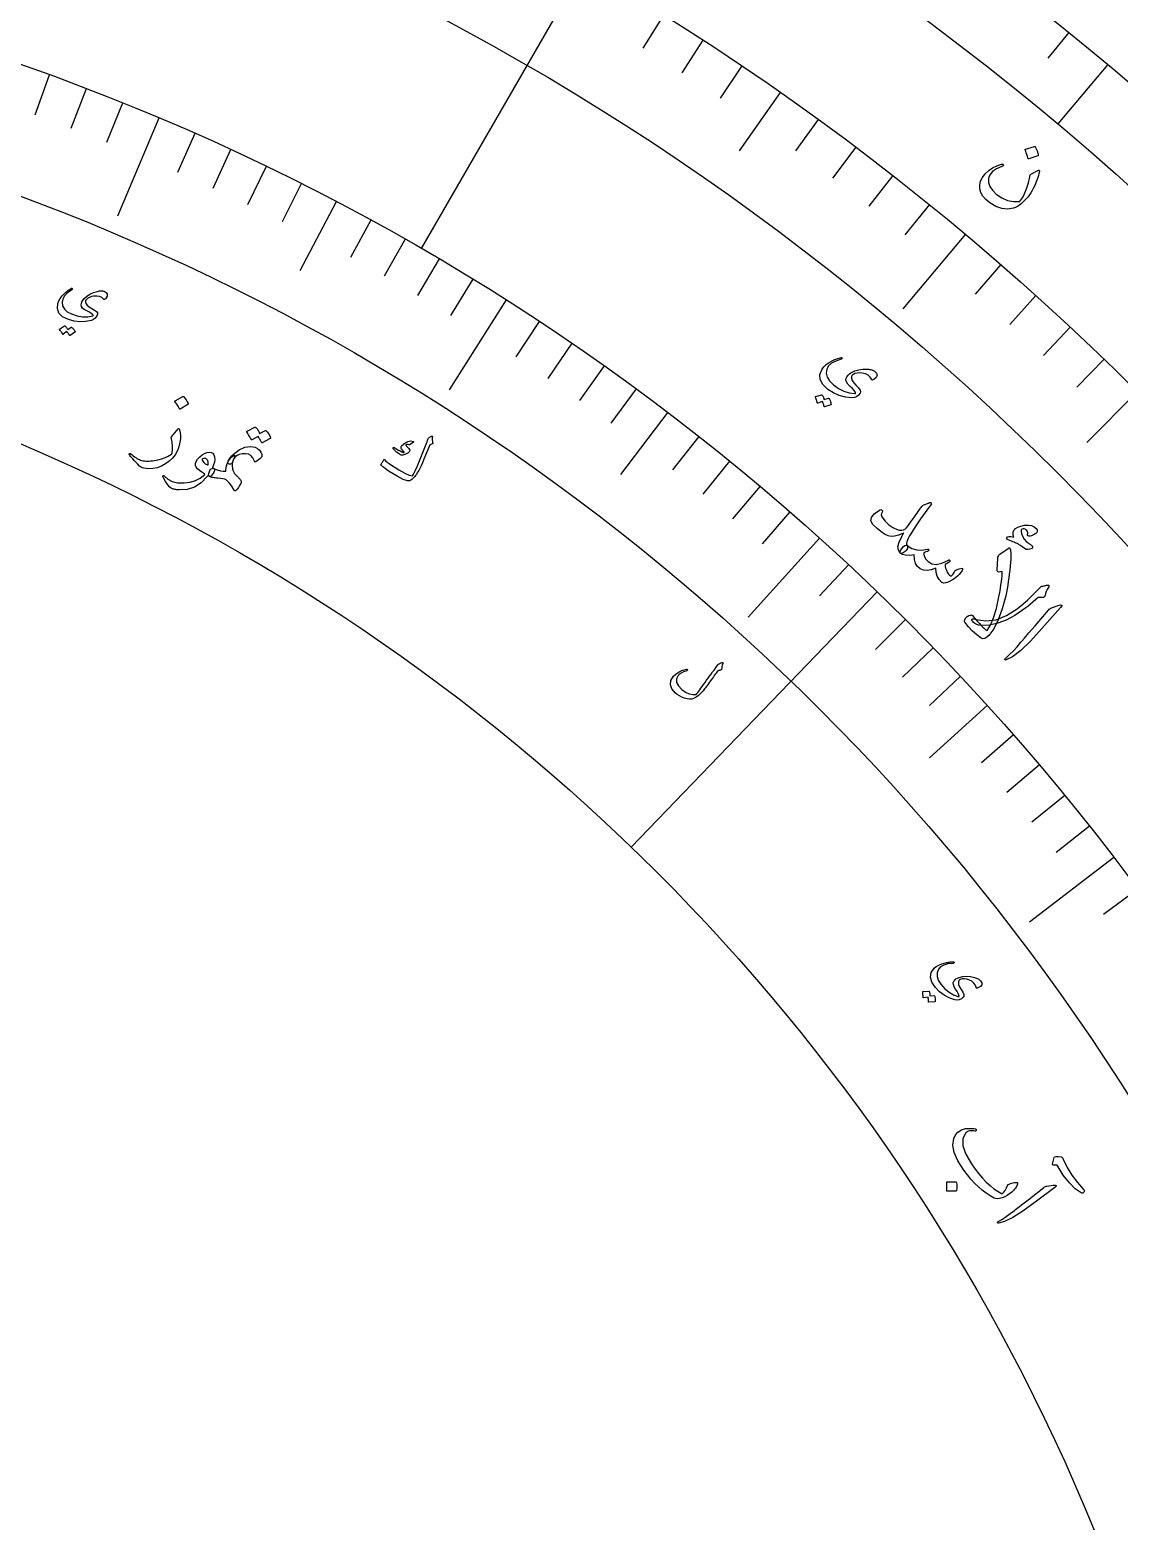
# Model space of a CAD drawing. Header units: millimetres. Extents: x -62 to 62, y -62 to 70.
# Drawn here: x 16.43 to 39.29, y 15.97 to 47.27 of the extents above; entities that cross this region are included whole.
import ezdxf

# ---------------------------------------------------------------- set-up
doc = ezdxf.new("R2010")
doc.units = ezdxf.units.MM
for name, color, linetype in [('ENGRAVE', 7, 'Continuous'), ('ENGRAVE_FINE', 8, 'Continuous'), ('TEXT', 5, 'Continuous')]:
    doc.layers.add(name, color=color, linetype=linetype)

msp = doc.modelspace()

# ---------------------------------------------------------------- linework, layer by layer
at = {"layer": 'ENGRAVE'}
for points in [[(28.055, 48.5927), (24.645, 42.6864)], [(39.0558, 46.5449), (38.0096, 45.2981)], [(32.1834, 45.9626), (31.3228, 44.7336)], [(19.1388, 45.4226), (18.2721, 43.3657)], [(22.8619, 43.6673), (22.1027, 42.2172)], [(36.0668, 42.9828), (34.7517, 41.4154)], [(26.4307, 41.6044), (25.2338, 39.7204)], [(39.6758, 39.6758), (38.6148, 38.6148)], [(29.8199, 39.2464), (28.8297, 37.9431)], [(33.0055, 36.6079), (31.5109, 34.9502)], [(34.2175, 35.4777), (29.0526, 30.1226)], [(36.527, 33.0951), (35.314, 31.9961)], [(39.1848, 29.9007), (37.4104, 28.5467)]]:
    msp.add_lwpolyline(points, dxfattribs=at)
for radius in [60.76, 60.76, 59.1325, 56.11, 56.11, 53.723, 49.29, 49.29, 46.686, 41.85, 41.85]:
    msp.add_circle((0, 0), radius, dxfattribs=at)
at = {"layer": 'ENGRAVE_FINE'}
for points in [[(29.7338, 47.584), (29.3001, 46.8899)], [(30.5597, 47.0578), (30.114, 46.3714)], [(38.2375, 47.2194), (37.7986, 46.6773)], [(31.3763, 46.5173), (30.9187, 45.8388)], [(16.8414, 46.3235), (16.5364, 45.4845)], [(17.612, 46.0361), (17.293, 45.2022)], [(18.3779, 45.7357), (18.045, 44.9073)], [(32.9806, 45.3939), (32.4996, 44.7318)], [(19.8945, 45.0967), (19.5342, 44.2798)], [(33.7678, 44.8114), (33.2753, 44.1578)], [(20.6449, 44.7581), (20.271, 43.9474)], [(21.3898, 44.407), (21.0023, 43.6026)], [(34.5448, 44.2153), (34.0409, 43.5704)], [(22.1288, 44.0434), (21.728, 43.2456)], [(35.3112, 43.6057), (34.7961, 42.9696)], [(23.5888, 43.279), (23.1616, 42.4951)], [(24.3094, 42.8784), (23.8691, 42.1017)], [(25.0233, 42.4657), (24.5701, 41.6965)], [(36.8115, 42.3468), (36.2746, 41.7291)], [(25.7305, 42.041), (25.2644, 41.2795)], [(37.5449, 41.6979), (36.9973, 41.0897)], [(27.1237, 41.1559), (26.6324, 40.4105)], [(38.2669, 41.0363), (37.7088, 40.4377)], [(27.8093, 40.6958), (27.3056, 39.9587)], [(28.4873, 40.2241), (27.9713, 39.4955)], [(38.9773, 40.3622), (38.4088, 39.7734)], [(29.1576, 39.7409), (28.6294, 39.0211)], [(30.4741, 38.7406), (29.9221, 38.0389)], [(31.1199, 38.2238), (30.5562, 37.5314)], [(31.7572, 37.6959), (31.182, 37.0131)], [(32.3858, 37.1573), (31.7992, 36.4842)], [(33.6161, 36.048), (33.0072, 35.3951)], [(34.8095, 34.8971), (34.179, 34.265)], [(35.3918, 34.3063), (34.7507, 33.6849)], [(35.9644, 33.7056), (35.3129, 33.0951)], [(37.0794, 32.4749), (36.4078, 31.8867)], [(37.6216, 31.8452), (36.9402, 31.2684)], [(38.1534, 31.2062), (37.4623, 30.6409)], [(38.6745, 30.5579), (37.974, 30.0044)], [(39.6842, 29.2346), (38.9654, 28.7051)]]:
    msp.add_lwpolyline(points, dxfattribs=at)
at = {"layer": 'TEXT'}
for points in [[(37.5164, 44.8272), (37.5204, 44.8275), (37.5245, 44.8263), (37.5288, 44.8234), (37.5332, 44.8189), (37.5558, 44.777), (37.5739, 44.7337), (37.5874, 44.689), (37.5965, 44.643), (37.5963, 44.6373), (37.5946, 44.6329), (37.5914, 44.6297), (37.5867, 44.6278), (37.3955, 44.5662), (37.3898, 44.5656), (37.3853, 44.5681), (37.3818, 44.5737), (37.3795, 44.5824), (37.3775, 44.59), (37.3741, 44.6016), (37.3694, 44.6173), (37.3632, 44.6371), (37.3554, 44.6611), (37.3458, 44.6896), (37.3343, 44.7225), (37.3209, 44.7599), (37.3196, 44.7654), (37.32, 44.7694), (37.3222, 44.772), (37.3261, 44.7731)], [(37.621, 44.2996), (37.6109, 44.2585), (37.5994, 44.2165), (37.5863, 44.1736), (37.5716, 44.1299), (37.555, 44.0851), (37.5361, 44.0395), (37.5148, 43.9928), (37.4913, 43.9452), (37.4664, 43.899), (37.4399, 43.8547), (37.4117, 43.8124), (37.3819, 43.7721), (37.3503, 43.7336), (37.3169, 43.6969), (37.2817, 43.6619), (37.2446, 43.6286), (37.2027, 43.5963), (37.1604, 43.5694), (37.1176, 43.5481), (37.0745, 43.5322), (36.9571, 43.5125), (36.8353, 43.5245), (36.709, 43.5683), (36.578, 43.6438), (36.4938, 43.7108), (36.4306, 43.7822), (36.3885, 43.8582), (36.3673, 43.9388), (36.3678, 44.0194), (36.3872, 44.0982), (36.4255, 44.1751), (36.4829, 44.2501), (36.5563, 44.3192), (36.6382, 44.376), (36.7288, 44.4207), (36.828, 44.4531), (36.8412, 44.4552), (36.8514, 44.4541), (36.8585, 44.4496), (36.8625, 44.4419), (36.8638, 44.4318), (36.8592, 44.4229), (36.8486, 44.4153), (36.8322, 44.4089), (36.7186, 44.3588), (36.6336, 44.2992), (36.5772, 44.2301), (36.5493, 44.1517), (36.5493, 44.0702), (36.5772, 43.9888), (36.6328, 43.9075), (36.7163, 43.826), (36.8327, 43.7463), (36.9524, 43.6939), (37.0753, 43.6689), (37.2016, 43.6711), (37.205, 43.6721), (37.2089, 43.6745), (37.2132, 43.6783), (37.2181, 43.6836), (37.252, 43.7284), (37.2854, 43.7859), (37.3181, 43.8561), (37.3501, 43.9389), (37.3648, 43.9818), (37.378, 44.0221), (37.3897, 44.0599), (37.3999, 44.095), (37.4085, 44.1275), (37.4151, 44.1573), (37.4199, 44.1846), (37.4228, 44.2092), (37.4248, 44.2216), (37.4284, 44.2315), (37.4337, 44.239), (37.4405, 44.2441), (37.5994, 44.3267), (37.6105, 44.3299), (37.6178, 44.3265), (37.6213, 44.3164), (37.621, 44.2996)], [(17.9787, 41.624), (17.9429, 41.6559), (17.8965, 41.6765), (17.8396, 41.6858), (17.7721, 41.6837), (17.7257, 41.674), (17.6833, 41.6568), (17.6448, 41.6323), (17.6103, 41.6003), (17.6051, 41.5932), (17.6015, 41.585), (17.5993, 41.5759), (17.5986, 41.5657), (17.6074, 41.5295), (17.6328, 41.4942), (17.6749, 41.4597), (17.7336, 41.4261), (17.7917, 41.3935), (17.8308, 41.3626), (17.851, 41.3336), (17.8522, 41.3065), (17.8331, 41.2591), (17.8059, 41.2213), (17.7705, 41.1931), (17.727, 41.1745), (17.6041, 41.1498), (17.4824, 41.1447), (17.362, 41.1591), (17.2426, 41.1931), (17.1221, 41.2536), (17.0447, 41.3299), (17.0104, 41.4223), (17.0193, 41.531), (17.0392, 41.5845), (17.0703, 41.6388), (17.1126, 41.6937), (17.1662, 41.7492), (17.1829, 41.7639), (17.1997, 41.7778), (17.2164, 41.791), (17.2331, 41.8034), (17.2499, 41.8151), (17.267, 41.8262), (17.2842, 41.8366), (17.3016, 41.8463), (17.3103, 41.8497), (17.3168, 41.8499), (17.3212, 41.8467), (17.3234, 41.8403), (17.3234, 41.8335), (17.3215, 41.8275), (17.3179, 41.8221), (17.3125, 41.8176), (17.2239, 41.7538), (17.1605, 41.6895), (17.1223, 41.6246), (17.1091, 41.5592), (17.1206, 41.4799), (17.1574, 41.4121), (17.2194, 41.3556), (17.3067, 41.3104), (17.4264, 41.271), (17.5407, 41.2508), (17.6498, 41.2498), (17.7537, 41.2682), (17.7605, 41.2706), (17.7643, 41.2743), (17.7651, 41.2793), (17.7628, 41.2856), (17.7492, 41.3014), (17.7224, 41.3212), (17.6824, 41.3452), (17.6291, 41.3733), (17.5759, 41.4041), (17.5385, 41.4353), (17.517, 41.467), (17.5114, 41.4992), (17.5164, 41.5322), (17.5275, 41.5643), (17.5446, 41.5955), (17.5679, 41.6258), (17.625, 41.6807), (17.691, 41.7254), (17.7661, 41.7599), (17.8502, 41.7843), (17.8719, 41.7893), (17.8925, 41.7929), (17.9119, 41.795), (17.9301, 41.7958), (17.9471, 41.7952), (17.9629, 41.7935), (17.9774, 41.7906), (17.9906, 41.7866), (18.0379, 41.7607), (18.0589, 41.7262), (18.0534, 41.6831), (18.0216, 41.6313), (18.0092, 41.6191), (17.998, 41.6137), (17.9878, 41.6154), (17.9787, 41.624)], [(17.3031, 41.034), (17.3054, 41.035), (17.308, 41.035), (17.311, 41.0341), (17.3144, 41.0323), (17.3249, 41.0223), (17.3348, 41.0119), (17.3441, 41.0012), (17.3528, 40.9902), (17.3609, 40.9788), (17.3685, 40.9669), (17.3756, 40.9543), (17.3821, 40.9413), (17.383, 40.9378), (17.3827, 40.9346), (17.3812, 40.9317), (17.3785, 40.9292), (17.2762, 40.8569), (17.274, 40.8564), (17.2715, 40.8574), (17.2688, 40.8601), (17.2659, 40.8643), (17.2641, 40.8679), (17.261, 40.8731), (17.2565, 40.8798), (17.2506, 40.8883), (17.2433, 40.8984), (17.2346, 40.9104), (17.2244, 40.9242), (17.2127, 40.9399), (17.1326, 40.884), (17.1294, 40.8826), (17.1263, 40.8832), (17.1233, 40.8859), (17.1204, 40.8906), (17.118, 40.8947), (17.114, 40.9009), (17.1084, 40.9093), (17.1014, 40.9198), (17.0927, 40.9325), (17.0821, 40.9476), (17.0697, 40.9649), (17.0554, 40.9845), (17.0542, 40.9872), (17.0542, 40.9895), (17.0552, 40.9914), (17.0574, 40.9928), (17.159, 41.0611), (17.1612, 41.0621), (17.1639, 41.0621), (17.1669, 41.0612), (17.1702, 41.0594), (17.1794, 41.0515), (17.188, 41.0431), (17.1961, 41.0342), (17.2036, 41.025), (17.2106, 41.0154), (17.2171, 41.0055), (17.2231, 40.9953), (17.2286, 40.9849)], [(34.0974, 39.9413), (34.0702, 39.9864), (34.0281, 40.0231), (33.9712, 40.0513), (33.8996, 40.071), (33.8477, 40.0758), (33.7976, 40.0715), (33.7492, 40.0582), (33.7025, 40.0358), (33.6948, 40.0299), (33.6884, 40.0225), (33.6831, 40.0136), (33.6791, 40.0032), (33.6765, 39.9623), (33.6918, 39.9169), (33.7249, 39.8671), (33.7757, 39.8127), (33.8262, 39.7595), (33.8573, 39.7144), (33.8691, 39.6774), (33.8616, 39.6485), (33.8262, 39.6048), (33.7853, 39.5739), (33.739, 39.5557), (33.6873, 39.5503), (33.55, 39.5642), (33.4204, 39.5983), (33.2984, 39.6526), (33.1839, 39.7271), (33.0768, 39.8298), (33.0202, 39.9352), (33.0142, 40.0435), (33.0589, 40.1548), (33.0971, 40.2046), (33.1474, 40.2515), (33.2097, 40.2955), (33.2841, 40.3364), (33.3065, 40.3464), (33.3286, 40.3556), (33.3504, 40.364), (33.372, 40.3716), (33.3935, 40.3785), (33.415, 40.3846), (33.4365, 40.3899), (33.458, 40.3945), (33.4682, 40.3953), (33.4751, 40.3933), (33.4787, 40.3886), (33.4789, 40.3811), (33.4767, 40.374), (33.4728, 40.3682), (33.4672, 40.3638), (33.4601, 40.3607), (33.3462, 40.3226), (33.2587, 40.2755), (33.1975, 40.2197), (33.1624, 40.1553), (33.1487, 40.0682), (33.1654, 39.9849), (33.2123, 39.9054), (33.2894, 39.8295), (33.4024, 39.7493), (33.5161, 39.6909), (33.6304, 39.6545), (33.7457, 39.6401), (33.7536, 39.6404), (33.7588, 39.6431), (33.7612, 39.6481), (33.7608, 39.6555), (33.7516, 39.6765), (33.7299, 39.7061), (33.6956, 39.7443), (33.6487, 39.791), (33.6028, 39.8407), (33.5736, 39.8856), (33.5613, 39.9259), (33.5658, 39.9616), (33.5818, 39.9946), (33.6038, 40.0247), (33.632, 40.052), (33.6662, 40.0764), (33.744, 40.1155), (33.828, 40.141), (33.9181, 40.1531), (34.0143, 40.1514), (34.0388, 40.1496), (34.0616, 40.1467), (34.0827, 40.1427), (34.1021, 40.1376), (34.1198, 40.1315), (34.1358, 40.1246), (34.15, 40.1169), (34.1626, 40.1083), (34.204, 40.0658), (34.2148, 40.0227), (34.1951, 39.9792), (34.145, 39.9351), (34.128, 39.9262), (34.1144, 39.9243), (34.1042, 39.9293), (34.0974, 39.9413)], [(19.6421, 39.5806), (19.6457, 39.5818), (19.6497, 39.5815), (19.6543, 39.5798), (19.6593, 39.5768), (19.6892, 39.5434), (19.7153, 39.5078), (19.7375, 39.4701), (19.7559, 39.43), (19.757, 39.4248), (19.7564, 39.4204), (19.7542, 39.4168), (19.7502, 39.4141), (19.5893, 39.3161), (19.5842, 39.3143), (19.5795, 39.3157), (19.5752, 39.32), (19.5711, 39.3275), (19.5677, 39.3339), (19.562, 39.3437), (19.5542, 39.357), (19.5442, 39.3737), (19.5318, 39.3939), (19.5167, 39.4178), (19.4989, 39.4453), (19.4785, 39.4765), (19.4761, 39.4812), (19.4756, 39.485), (19.477, 39.4878), (19.4803, 39.4897)], [(33.196, 39.5402), (33.1987, 39.5404), (33.2015, 39.5396), (33.2043, 39.5377), (33.2073, 39.5347), (33.2151, 39.5208), (33.2221, 39.5067), (33.2284, 39.4924), (33.234, 39.478), (33.2388, 39.4634), (33.243, 39.4483), (33.2464, 39.4329), (33.249, 39.417), (33.2488, 39.4131), (33.2474, 39.4098), (33.2449, 39.4073), (33.2413, 39.4055), (33.1103, 39.3628), (33.1078, 39.3629), (33.1055, 39.3648), (33.1035, 39.3684), (33.1018, 39.3739), (33.1011, 39.3782), (33.0995, 39.3847), (33.097, 39.3933), (33.0935, 39.404), (33.0891, 39.417), (33.0838, 39.4325), (33.0776, 39.4504), (33.0704, 39.4707), (32.968, 39.4379), (32.9642, 39.4374), (32.9611, 39.4391), (32.9588, 39.4429), (32.9574, 39.4488), (32.9561, 39.4538), (32.9539, 39.4617), (32.9508, 39.4723), (32.9468, 39.4857), (32.9418, 39.5019), (32.9355, 39.5211), (32.9281, 39.5434), (32.9194, 39.5686), (32.9191, 39.5719), (32.9197, 39.5743), (32.9214, 39.5759), (32.9242, 39.5767), (33.0532, 39.6155), (33.0559, 39.6158), (33.0586, 39.615), (33.0615, 39.6131), (33.0645, 39.6101), (33.0715, 39.5987), (33.0779, 39.5871), (33.0835, 39.5752), (33.0884, 39.563), (33.0926, 39.5506), (33.0962, 39.5381), (33.0993, 39.5255), (33.1017, 39.5127)], [(19.5443, 38.8995), (19.5471, 38.9023), (19.5497, 38.9044), (19.5523, 38.9056), (19.5547, 38.906), (19.5602, 38.9038), (19.5655, 38.8982), (19.5706, 38.8892), (19.5754, 38.8768), (19.5892, 38.8188), (19.5951, 38.7569), (19.593, 38.691), (19.583, 38.6212), (19.5661, 38.5491), (19.5436, 38.4811), (19.5154, 38.417), (19.4817, 38.357), (19.4242, 38.2846), (19.3579, 38.2209), (19.2826, 38.1657), (19.1985, 38.119), (19.1084, 38.0837), (19.0162, 38.0642), (18.9218, 38.0607), (18.825, 38.073), (18.8005, 38.0792), (18.7777, 38.0888), (18.7567, 38.1019), (18.7374, 38.1186), (18.6952, 38.1619), (18.6573, 38.2014), (18.6236, 38.2372), (18.5943, 38.2692), (18.5694, 38.2974), (18.549, 38.3218), (18.5332, 38.3423), (18.522, 38.359), (18.5202, 38.3634), (18.5192, 38.3674), (18.5192, 38.3709), (18.5201, 38.3739), (18.5222, 38.3774), (18.5249, 38.3804), (18.5282, 38.3827), (18.5321, 38.3845), (18.5363, 38.3852), (18.5406, 38.3844), (18.5451, 38.3821), (18.5497, 38.3783), (18.5773, 38.3542), (18.6043, 38.3323), (18.6306, 38.3126), (18.6562, 38.2951), (18.6814, 38.2797), (18.7064, 38.2662), (18.7313, 38.2547), (18.7559, 38.2452), (18.7813, 38.2375), (18.8086, 38.2313), (18.8376, 38.2267), (18.8685, 38.2238), (18.9012, 38.2225), (18.9358, 38.223), (18.9723, 38.2253), (19.0108, 38.2294), (19.1228, 38.2483), (19.2257, 38.2781), (19.3196, 38.3187), (19.4044, 38.3703), (19.4105, 38.3749), (19.4156, 38.3811), (19.4199, 38.3889), (19.4232, 38.3984), (19.4303, 38.4609), (19.429, 38.5349), (19.4193, 38.6204), (19.4012, 38.7175), (19.4011, 38.7231), (19.4017, 38.7278), (19.403, 38.7316), (19.405, 38.7344)], [(21.3766, 38.8657), (21.3802, 38.8667), (21.3843, 38.8662), (21.3888, 38.8644), (21.3937, 38.861), (21.4085, 38.8441), (21.4223, 38.8267), (21.4352, 38.809), (21.447, 38.7909), (21.458, 38.7722), (21.468, 38.7528), (21.4772, 38.7327), (21.4855, 38.7119), (21.4863, 38.7065), (21.4854, 38.7018), (21.4827, 38.6977), (21.4782, 38.6944), (21.311, 38.6045), (21.3075, 38.604), (21.3039, 38.606), (21.3001, 38.6105), (21.2962, 38.6175), (21.294, 38.6231), (21.2899, 38.6314), (21.2839, 38.6424), (21.276, 38.6561), (21.2662, 38.6727), (21.2544, 38.6923), (21.2406, 38.7149), (21.2248, 38.7406), (21.0941, 38.6708), (21.089, 38.6693), (21.0843, 38.6708), (21.0801, 38.6753), (21.0763, 38.6829), (21.0731, 38.6895), (21.0678, 38.6995), (21.0604, 38.7131), (21.051, 38.7302), (21.0393, 38.7509), (21.0251, 38.7753), (21.0083, 38.8035), (20.9889, 38.8355), (20.9875, 38.8398), (20.9877, 38.8433), (20.9896, 38.8459), (20.9931, 38.8476), (21.1584, 38.9323), (21.162, 38.9333), (21.1661, 38.9329), (21.1706, 38.9311), (21.1755, 38.9278), (21.1886, 38.9142), (21.2007, 38.9), (21.212, 38.8853), (21.2223, 38.87), (21.2317, 38.8543), (21.2404, 38.8383), (21.2483, 38.8219), (21.2553, 38.8053)], [(20.6901, 38.2116), (20.68, 38.1862), (20.6649, 38.1685), (20.6448, 38.1587), (20.6197, 38.1566), (20.5992, 38.1618), (20.5885, 38.174), (20.5875, 38.1932), (20.5962, 38.2194), (20.6185, 38.2591), (20.6434, 38.2959), (20.671, 38.3298), (20.7012, 38.3608), (20.8255, 38.4567), (20.9443, 38.5139), (21.0576, 38.5324), (21.1652, 38.5122), (21.2131, 38.488), (21.2518, 38.4543), (21.2812, 38.4109), (21.3012, 38.3579), (21.3041, 38.341), (21.3038, 38.3264), (21.3002, 38.3143), (21.2934, 38.3046), (21.2611, 38.2735), (21.2305, 38.247), (21.2015, 38.225), (21.1741, 38.2075), (21.1647, 38.2044), (21.1567, 38.2057), (21.1503, 38.2112), (21.1453, 38.221), (21.1122, 38.2904), (21.0704, 38.3396), (21.0198, 38.3687), (20.9607, 38.3776), (20.8877, 38.374), (20.8278, 38.3627), (20.7809, 38.3436), (20.7471, 38.3169), (20.7278, 38.2928), (20.7118, 38.2673), (20.6993, 38.2402), (20.6901, 38.2116)], [(24.8803, 38.7292), (24.8789, 38.7123), (24.8783, 38.6958), (24.8784, 38.6798), (24.8792, 38.6642), (24.8808, 38.6491), (24.8832, 38.6343), (24.8865, 38.62), (24.8907, 38.606), (24.8914, 38.5992), (24.8893, 38.5932), (24.8842, 38.588), (24.8763, 38.5836), (24.8321, 38.5622), (24.8275, 38.5597), (24.8239, 38.5574), (24.8213, 38.5553), (24.8197, 38.5535), (24.7778, 38.4454), (24.7393, 38.3482), (24.704, 38.2618), (24.6721, 38.1863), (24.6436, 38.1218), (24.6185, 38.0683), (24.5967, 38.0259), (24.5782, 37.9945), (24.541, 37.9369), (24.5281, 37.9193), (24.5144, 37.9022), (24.4997, 37.8856), (24.4841, 37.8695), (24.4674, 37.8539), (24.4498, 37.8389), (24.431, 37.8245), (24.4112, 37.8107), (24.3579, 37.8056), (24.268, 37.8367), (24.1413, 37.9037), (23.9774, 38.0062), (23.9274, 38.0402), (23.882, 38.0728), (23.8411, 38.1042), (23.8047, 38.1344), (23.8021, 38.1382), (23.8009, 38.1421), (23.8013, 38.1461), (23.8031, 38.1502), (23.8134, 38.1691), (23.8229, 38.1862), (23.8316, 38.2015), (23.8395, 38.215), (23.8466, 38.227), (23.8532, 38.2374), (23.8592, 38.2464), (23.8645, 38.2539), (23.8678, 38.2579), (23.8708, 38.2594), (23.8738, 38.2583), (23.8765, 38.2546), (23.899, 38.229), (23.9308, 38.2005), (23.9719, 38.1692), (24.0224, 38.1351), (24.1762, 38.0379), (24.3008, 37.9686), (24.3966, 37.9277), (24.4637, 37.9152), (24.4867, 37.951), (24.5214, 38.0208), (24.5677, 38.1245), (24.6255, 38.2622), (24.6823, 38.4008), (24.7247, 38.506), (24.7528, 38.5776), (24.7669, 38.6157), (24.7704, 38.6263), (24.7737, 38.6363), (24.7768, 38.6455), (24.7796, 38.6541), (24.7822, 38.6619), (24.7845, 38.6689), (24.7864, 38.675), (24.788, 38.6803), (24.7922, 38.6915), (24.7979, 38.701), (24.8051, 38.709), (24.8138, 38.7153), (24.8653, 38.7455), (24.8691, 38.7473), (24.8724, 38.748), (24.8752, 38.7476), (24.8775, 38.746), (24.8794, 38.7426), (24.8805, 38.7387), (24.8808, 38.7342), (24.8803, 38.7292)], [(24.4828, 38.6374), (24.4849, 38.6357), (24.4863, 38.6336), (24.487, 38.631), (24.487, 38.6281), (24.4863, 38.626), (24.4852, 38.6239), (24.4837, 38.6218), (24.4818, 38.6198), (24.417, 38.5731), (24.4099, 38.5686), (24.4036, 38.5658), (24.3981, 38.5645), (24.3933, 38.5648), (24.3757, 38.5701), (24.3594, 38.5726), (24.3445, 38.5724), (24.331, 38.5694), (24.3267, 38.5661), (24.326, 38.5601), (24.3291, 38.5514), (24.3358, 38.5399), (24.341, 38.5334), (24.3466, 38.5269), (24.3524, 38.5204), (24.3586, 38.5139), (24.3652, 38.5074), (24.3722, 38.5007), (24.3797, 38.494), (24.3877, 38.4872), (24.41, 38.4555), (24.4034, 38.4238), (24.3679, 38.3919), (24.3036, 38.3598), (24.2809, 38.3525), (24.2607, 38.3485), (24.2429, 38.3476), (24.2275, 38.35), (24.2126, 38.3556), (24.1936, 38.366), (24.1706, 38.3812), (24.1436, 38.4012), (24.1299, 38.4117), (24.1174, 38.4222), (24.1058, 38.4327), (24.0952, 38.4431), (24.0855, 38.4533), (24.0766, 38.4631), (24.0684, 38.4723), (24.0609, 38.4811), (24.0572, 38.4879), (24.0554, 38.4941), (24.0555, 38.4997), (24.0575, 38.5047), (24.0611, 38.509), (24.0655, 38.5109), (24.0704, 38.5106), (24.0761, 38.508), (24.0934, 38.4987), (24.1129, 38.4879), (24.1345, 38.4755), (24.1582, 38.4615), (24.2024, 38.4354), (24.238, 38.4166), (24.2649, 38.4051), (24.2831, 38.401), (24.2859, 38.4012), (24.2881, 38.4024), (24.2897, 38.4046), (24.2907, 38.4078), (24.2907, 38.4101), (24.2898, 38.4129), (24.2878, 38.4161), (24.2849, 38.4197), (24.2556, 38.4498), (24.2438, 38.463), (24.2348, 38.4762), (24.2286, 38.4892), (24.2252, 38.502), (24.224, 38.5154), (24.2258, 38.5273), (24.2305, 38.5378), (24.2383, 38.5467), (24.3023, 38.5999), (24.3643, 38.6328), (24.4245, 38.6453), (24.4828, 38.6374)], [(20.154, 37.8987), (20.03, 37.7688), (19.8904, 37.6789), (19.7354, 37.6286), (19.5648, 37.6178), (19.5426, 37.6192), (19.521, 37.6213), (19.5, 37.6241), (19.4797, 37.6276), (19.4602, 37.6319), (19.4417, 37.6369), (19.4243, 37.6428), (19.4078, 37.6494), (19.3715, 37.6753), (19.3302, 37.723), (19.2837, 37.7923), (19.2319, 37.8833), (19.2272, 37.8949), (19.2259, 37.9046), (19.2279, 37.9122), (19.2333, 37.9179), (19.2403, 37.9208), (19.2472, 37.9203), (19.2541, 37.9162), (19.2609, 37.9086), (19.3284, 37.8405), (19.4192, 37.7941), (19.5337, 37.7692), (19.672, 37.7656), (19.7946, 37.7808), (19.9076, 37.8146), (20.011, 37.8674), (20.1048, 37.9391), (20.1063, 37.9426), (20.1066, 37.9458), (20.106, 37.9487), (20.1042, 37.9513), (20.0428, 37.9885), (19.9927, 38.0244), (19.954, 38.0589), (19.9266, 38.0922), (19.9114, 38.1295), (19.911, 38.1703), (19.9253, 38.2146), (19.9544, 38.2625), (19.9588, 38.2686), (19.9636, 38.2746), (19.9687, 38.2806), (19.974, 38.2866), (19.9797, 38.2928), (19.9858, 38.2991), (19.9924, 38.3057), (19.9993, 38.3125), (20.0489, 38.3543), (20.0985, 38.3845), (20.148, 38.4031), (20.1974, 38.4102), (20.2415, 38.4051), (20.275, 38.3872), (20.2978, 38.3564), (20.31, 38.3128), (20.3126, 38.2597), (20.3059, 38.2032), (20.2899, 38.1434), (20.2647, 38.0801), (20.2684, 38.0782), (20.272, 38.0765), (20.2755, 38.075), (20.279, 38.0736), (20.2825, 38.0723), (20.2861, 38.0708), (20.2897, 38.0691), (20.2933, 38.0672), (20.3044, 38.0579), (20.3098, 38.0447), (20.3096, 38.0277), (20.3038, 38.0069), (20.2946, 37.9855), (20.2831, 37.9649), (20.2695, 37.9452), (20.2537, 37.9265), (20.2379, 37.9109), (20.2243, 37.9011), (20.2128, 37.897), (20.2035, 37.8985), (20.1685, 37.9171), (20.1665, 37.9139), (20.1634, 37.9097), (20.1593, 37.9047), (20.154, 37.8987)], [(20.1758, 38.1534), (20.1743, 38.1976), (20.1657, 38.2329), (20.1499, 38.2592), (20.1271, 38.2764), (20.11, 38.2803), (20.0934, 38.281), (20.0772, 38.2786), (20.0614, 38.273), (20.0551, 38.2688), (20.0513, 38.2628), (20.0501, 38.2548), (20.0514, 38.245), (20.0617, 38.2181), (20.0833, 38.1921), (20.1162, 38.1669), (20.1605, 38.1424), (20.1656, 38.1409), (20.1699, 38.1422), (20.1733, 38.1464), (20.1758, 38.1534)], [(20.7068, 38.2646), (20.6945, 38.2366), (20.6862, 38.2012), (20.6821, 38.1585), (20.682, 38.1085), (20.6837, 38.0891), (20.6861, 38.0704), (20.6895, 38.0525), (20.6936, 38.0353), (20.6986, 38.0188), (20.7044, 38.0031), (20.7111, 37.9881), (20.7186, 37.9738), (20.7225, 37.968), (20.7279, 37.9613), (20.7349, 37.9535), (20.7434, 37.9447), (20.7533, 37.9349), (20.7647, 37.9238), (20.7775, 37.9115), (20.7918, 37.8979), (20.803, 37.8869), (20.8133, 37.8762), (20.8226, 37.8659), (20.8309, 37.856), (20.8384, 37.8464), (20.8455, 37.8369), (20.8519, 37.8276), (20.8579, 37.8184), (20.8668, 37.8022), (20.8704, 37.7857), (20.8687, 37.7688), (20.8616, 37.7515), (20.8349, 37.7072), (20.8094, 37.6688), (20.7851, 37.6364), (20.762, 37.6099), (20.7515, 37.6001), (20.7418, 37.597), (20.7329, 37.6007), (20.7247, 37.6112), (20.6697, 37.6949), (20.6227, 37.7588), (20.5838, 37.8029), (20.5531, 37.8272), (20.5223, 37.8404), (20.4829, 37.8509), (20.4351, 37.8589), (20.3788, 37.8642), (20.3499, 37.8662), (20.323, 37.8688), (20.2981, 37.872), (20.2751, 37.8758), (20.2539, 37.8803), (20.2347, 37.8858), (20.2172, 37.8922), (20.2016, 37.8995), (20.1925, 37.9076), (20.1873, 37.9202), (20.1859, 37.9373), (20.1884, 37.9589), (20.1945, 37.9829), (20.203, 38.0052), (20.2139, 38.026), (20.2273, 38.0453), (20.2421, 38.0604), (20.2576, 38.069), (20.2737, 38.0709), (20.2905, 38.0663), (20.3651, 38.0378), (20.4324, 38.019), (20.4925, 38.0099), (20.5455, 38.0105), (20.5526, 38.0959), (20.5756, 38.1744), (20.6145, 38.2462), (20.6696, 38.311), (20.715, 38.3413), (20.7363, 38.3436), (20.7336, 38.318), (20.7068, 38.2646)], [(34.8465, 36.448), (34.8532, 36.4301), (34.8539, 36.4112), (34.8489, 36.3914), (34.8379, 36.3705), (34.8217, 36.3474), (34.8039, 36.3273), (34.7846, 36.3104), (34.7638, 36.2965), (34.7435, 36.2871), (34.7259, 36.2834), (34.7109, 36.2854), (34.6985, 36.2931), (34.661, 36.3562), (34.653, 36.4327), (34.6743, 36.5227), (34.7249, 36.6262), (34.7347, 36.643), (34.7432, 36.6576), (34.7504, 36.6699), (34.7563, 36.68), (34.7609, 36.6879), (34.7642, 36.6935), (34.7661, 36.6969), (34.7668, 36.698), (34.769, 36.7055), (34.7677, 36.7094), (34.763, 36.7095), (34.7548, 36.7061), (34.6627, 36.6674), (34.5808, 36.6462), (34.5089, 36.6424), (34.4471, 36.6561), (34.3725, 36.6918), (34.2944, 36.7436), (34.2128, 36.8115), (34.1276, 36.8954), (34.0857, 36.9678), (34.0945, 37.0416), (34.1539, 37.1169), (34.2642, 37.1936), (34.2798, 37.2006), (34.2937, 37.2036), (34.3058, 37.2025), (34.3162, 37.1974), (34.3236, 37.1892), (34.3266, 37.1789), (34.3253, 37.1665), (34.3197, 37.1521), (34.3076, 37.1213), (34.3026, 37.0942), (34.3045, 37.0707), (34.3134, 37.0509), (34.384, 36.9619), (34.4607, 36.8879), (34.5438, 36.8289), (34.6332, 36.7848), (34.6783, 36.7722), (34.7232, 36.7703), (34.7681, 36.7791), (34.8129, 36.7985), (34.8266, 36.8148), (34.8563, 36.8549), (34.902, 36.9188), (34.9635, 37.0065), (34.9968, 37.0532), (35.0268, 37.0953), (35.0538, 37.1328), (35.0776, 37.1657), (35.0979, 37.1938), (35.1145, 37.2171), (35.1274, 37.2355), (35.1365, 37.2491), (35.1518, 37.2687), (35.167, 37.2841), (35.1822, 37.2956), (35.1973, 37.303), (35.2175, 37.3109), (35.2363, 37.3181), (35.2539, 37.3248), (35.27, 37.3309), (35.2847, 37.3366), (35.2978, 37.3419), (35.3094, 37.3468), (35.3193, 37.3515), (35.328, 37.3545), (35.3357, 37.3548), (35.3425, 37.3522), (35.3483, 37.347), (35.3523, 37.3387), (35.3536, 37.3305), (35.352, 37.3225), (35.3477, 37.3147), (35.2747, 37.2162), (35.2063, 37.1221), (35.1425, 37.0324), (35.0835, 36.947), (35.029, 36.8661), (34.979, 36.7898), (34.9335, 36.718), (34.8924, 36.6508), (34.8574, 36.585), (34.8381, 36.5292), (34.8344, 36.4836), (34.8465, 36.448)], [(37.3259, 36.377), (37.2994, 36.3958), (37.2748, 36.4131), (37.252, 36.429), (37.231, 36.4434), (37.2118, 36.4562), (37.1944, 36.4672), (37.1789, 36.4762), (37.1651, 36.4834), (37.1508, 36.4903), (37.1333, 36.4984), (37.1127, 36.5078), (37.089, 36.5184), (37.0622, 36.5301), (37.032, 36.5428), (36.9985, 36.5565), (36.9616, 36.5712), (36.9478, 36.5784), (36.9389, 36.5874), (36.9349, 36.5982), (36.9357, 36.6109), (36.9488, 36.6309), (36.9781, 36.64), (37.0238, 36.6381), (37.0857, 36.6251), (37.0732, 36.6695), (37.0688, 36.7083), (37.0725, 36.7413), (37.0844, 36.7686), (37.1199, 36.8069), (37.1695, 36.8374), (37.233, 36.8601), (37.3107, 36.8749), (37.3894, 36.8788), (37.4563, 36.8687), (37.5114, 36.8448), (37.5546, 36.8069), (37.5715, 36.7786), (37.5752, 36.7519), (37.5658, 36.7265), (37.5434, 36.7027), (37.5142, 36.6819), (37.4846, 36.6658), (37.4545, 36.6544), (37.4239, 36.6478), (37.399, 36.6467), (37.3824, 36.6519), (37.3741, 36.6636), (37.3741, 36.6816), (37.3772, 36.7054), (37.375, 36.7274), (37.3675, 36.7476), (37.3546, 36.766), (37.3383, 36.7826), (37.3205, 36.7938), (37.3013, 36.7997), (37.2807, 36.8003), (37.2607, 36.796), (37.247, 36.787), (37.2396, 36.7733), (37.2383, 36.7551), (37.2471, 36.6998), (37.2688, 36.6437), (37.3034, 36.5865), (37.351, 36.5283), (37.3558, 36.5238), (37.3613, 36.5191), (37.3678, 36.5141), (37.375, 36.5089), (37.3831, 36.5033), (37.3917, 36.4973), (37.4011, 36.4908), (37.411, 36.4839), (37.4217, 36.4763), (37.4313, 36.4695), (37.4401, 36.4634), (37.4478, 36.4581), (37.4546, 36.4534), (37.4604, 36.449), (37.4653, 36.4449), (37.4692, 36.4412), (37.4755, 36.4332), (37.4791, 36.4251), (37.4798, 36.4169), (37.4778, 36.4085), (37.4748, 36.4015), (37.471, 36.3959), (37.4663, 36.3915), (37.4607, 36.3885), (37.4133, 36.3755), (37.3749, 36.3692), (37.3458, 36.3697), (37.3259, 36.377)], [(35.9962, 35.9726), (36.0025, 35.9714), (36.0059, 35.9662), (36.0067, 35.957), (36.0047, 35.9439), (35.9979, 35.925), (35.9841, 35.9022), (35.9634, 35.8754), (35.9357, 35.8446), (35.9029, 35.8109), (35.8687, 35.7803), (35.833, 35.7529), (35.7958, 35.7286), (35.7174, 35.6876), (35.6537, 35.6655), (35.6048, 35.6622), (35.5706, 35.6778), (35.5151, 35.74), (35.4757, 35.8098), (35.4526, 35.8873), (35.4457, 35.9725), (35.3523, 35.9411), (35.2667, 35.9291), (35.1888, 35.9365), (35.1185, 35.9635), (35.062, 36.0094), (35.0223, 36.0737), (34.9991, 36.1566), (34.9926, 36.2582), (34.8945, 36.2442), (34.8129, 36.2453), (34.7475, 36.2616), (34.6985, 36.2931), (34.6947, 36.3058), (34.7004, 36.3276), (34.7155, 36.3584), (34.7401, 36.3982), (34.7687, 36.4334), (34.796, 36.4534), (34.8219, 36.4583), (34.8465, 36.448), (34.9426, 36.3903), (35.0451, 36.3587), (35.1542, 36.3533), (35.2698, 36.3741), (35.2761, 36.3752), (35.2816, 36.3751), (35.2863, 36.3737), (35.2901, 36.371), (35.2937, 36.3666), (35.2961, 36.3618), (35.2973, 36.3566), (35.2971, 36.3509), (35.2898, 36.3402), (35.271, 36.3282), (35.2405, 36.315), (35.1986, 36.3006), (35.1962, 36.2604), (35.2098, 36.2159), (35.2394, 36.1669), (35.2849, 36.1136), (35.3599, 36.0658), (35.4561, 36.055), (35.5734, 36.0812), (35.7121, 36.1443), (35.7192, 36.1476), (35.7252, 36.149), (35.7301, 36.1485), (35.734, 36.1461), (35.7384, 36.1409), (35.7413, 36.1356), (35.7427, 36.13), (35.7426, 36.1242), (35.7406, 36.1179), (35.7376, 36.1124), (35.7339, 36.1077), (35.7293, 36.1039), (35.642, 36.0496), (35.6444, 36.0125), (35.6529, 35.9735), (35.6675, 35.9327), (35.6881, 35.8899), (35.7118, 35.8519), (35.7337, 35.827), (35.7539, 35.815), (35.7724, 35.8161), (35.7901, 35.8282), (35.8098, 35.851), (35.8313, 35.8846), (35.8547, 35.9289), (35.8661, 35.9367), (35.8934, 35.9466), (35.9368, 35.9586), (35.9962, 35.9726)], [(36.2177, 34.9831), (36.2689, 34.9196), (36.3164, 34.863), (36.36, 34.8135), (36.3999, 34.7711), (36.436, 34.7355), (36.4684, 34.7065), (36.4971, 34.6842), (36.5221, 34.6686), (36.5946, 34.7785), (36.6607, 34.9322), (36.7199, 35.1299), (36.7719, 35.3718), (36.7883, 35.4634), (36.8025, 35.548), (36.8144, 35.6256), (36.8242, 35.6962), (36.8317, 35.7598), (36.8368, 35.8161), (36.8396, 35.8651), (36.8401, 35.9069), (36.7705, 35.8897), (36.7544, 35.8955), (36.7435, 35.9054), (36.7376, 35.9195), (36.7368, 35.9378), (36.7456, 36.1802), (36.7497, 36.206), (36.7587, 36.2289), (36.7726, 36.2489), (36.7913, 36.2661), (36.9627, 36.3872), (36.9754, 36.3951), (36.9861, 36.399), (36.9949, 36.399), (37.0019, 36.3949), (37.0164, 36.3583), (37.0222, 36.2833), (37.0191, 36.1701), (37.007, 36.0187), (36.9985, 35.9341), (36.9891, 35.8514), (36.9787, 35.7708), (36.9673, 35.6921), (36.955, 35.6154), (36.9418, 35.5406), (36.9276, 35.4679), (36.9126, 35.3971), (36.8396, 35.1194), (36.7559, 34.8881), (36.6623, 34.703), (36.5592, 34.5637), (36.5148, 34.5239), (36.4734, 34.5012), (36.4351, 34.4956), (36.3998, 34.507), (36.3064, 34.573), (36.2181, 34.6512), (36.1351, 34.7417), (36.0571, 34.8444), (36.0503, 34.8542), (36.0462, 34.8634), (36.0449, 34.8719), (36.0462, 34.8797), (36.071, 34.9249), (36.1014, 34.9586), (36.1375, 34.981), (36.1793, 34.992), (36.1937, 34.9932), (36.2049, 34.9921), (36.2129, 34.9887), (36.2177, 34.9831)], [(36.4007, 34.7719), (36.3524, 34.777), (36.3081, 34.7904), (36.2678, 34.8121), (36.2314, 34.842), (36.2138, 34.8624), (36.2037, 34.8793), (36.2011, 34.8928), (36.2059, 34.9027), (36.218, 34.9095), (36.2355, 34.9115), (36.2583, 34.9089), (36.2864, 34.9015), (36.4982, 34.8674), (36.7136, 34.893), (36.9328, 34.9785), (37.1558, 35.1244), (37.2698, 35.2166), (37.3793, 35.3132), (37.4842, 35.4142), (37.5845, 35.5197), (37.6136, 35.5502), (37.6382, 35.5729), (37.6585, 35.5876), (37.6743, 35.5945), (37.6986, 35.6), (37.72, 35.605), (37.7388, 35.6094), (37.7547, 35.6133), (37.7679, 35.6166), (37.7786, 35.6192), (37.7868, 35.621), (37.7923, 35.622), (37.8009, 35.6217), (37.808, 35.6201), (37.8136, 35.6169), (37.8177, 35.6124), (37.8209, 35.6049), (37.8221, 35.5981), (37.8215, 35.5921), (37.819, 35.5868), (37.7857, 35.5303), (37.7612, 35.4823), (37.7456, 35.4426), (37.7389, 35.4113), (37.7347, 35.3884), (37.7249, 35.3723), (37.7095, 35.3631), (37.6885, 35.3607), (37.5917, 35.3629), (37.543, 35.3156), (37.4907, 35.2684), (37.4348, 35.2213), (37.3754, 35.1743), (37.3123, 35.1273), (37.2457, 35.0799), (37.1754, 35.0322), (37.1016, 34.9842), (36.9251, 34.8866), (36.7495, 34.8188), (36.5747, 34.7806), (36.4007, 34.7719)], [(38.0178, 35.1923), (38.0659, 35.2051), (38.09, 35.2019), (38.09, 35.1826), (38.0659, 35.1473), (37.675, 34.711), (37.434, 34.4445), (37.2285, 34.2455), (37.059, 34.1139), (36.9255, 34.0493), (36.9117, 34.0472), (36.9024, 34.0481), (36.8976, 34.0519), (36.8974, 34.0587), (36.8997, 34.0665), (36.9044, 34.0748), (36.9114, 34.0837), (36.9207, 34.0931), (36.9965, 34.1631), (37.0736, 34.2407), (37.152, 34.3261), (37.2318, 34.4193), (37.253, 34.4432), (37.3098, 34.5085), (37.402, 34.6151), (37.5296, 34.7633), (37.8093, 35.0951), (37.8253, 35.1116), (37.8416, 35.1251), (37.8583, 35.1356), (37.8753, 35.1431)], [(30.959, 33.9945), (30.9637, 33.996), (30.9681, 33.9961), (30.9723, 33.9949), (30.9761, 33.9922), (30.979, 33.9885), (30.9803, 33.9841), (30.98, 33.979), (30.9781, 33.9733), (30.9663, 33.9406), (30.958, 33.9106), (30.9534, 33.8832), (30.9523, 33.8585), (30.9512, 33.8503), (30.9468, 33.8436), (30.9393, 33.8383), (30.9286, 33.8346), (30.9228, 33.8334), (30.9172, 33.8322), (30.9119, 33.831), (30.9069, 33.8298), (30.9021, 33.8287), (30.8978, 33.8277), (30.8937, 33.8269), (30.8901, 33.8262), (30.8837, 33.8247), (30.8774, 33.8217), (30.8711, 33.8172), (30.8649, 33.8112), (30.8499, 33.7922), (30.8337, 33.7713), (30.8165, 33.7483), (30.7982, 33.7234), (30.7787, 33.6966), (30.758, 33.6679), (30.7361, 33.6374), (30.7129, 33.605), (30.6903, 33.5723), (30.6688, 33.5418), (30.6484, 33.5134), (30.6291, 33.4872), (30.611, 33.463), (30.594, 33.4408), (30.5782, 33.4205), (30.5635, 33.402), (30.5179, 33.3495), (30.4693, 33.3047), (30.4175, 33.2677), (30.3628, 33.2384), (30.3248, 33.2266), (30.2804, 33.2241), (30.2297, 33.2308), (30.1727, 33.2468), (30.1154, 33.269), (30.0651, 33.2937), (30.0217, 33.3207), (29.9851, 33.3502), (29.9086, 33.4407), (29.8755, 33.53), (29.8861, 33.6183), (29.9404, 33.7056), (29.9951, 33.758), (30.059, 33.8001), (30.1321, 33.8319), (30.2145, 33.8533), (30.2199, 33.854), (30.2244, 33.8534), (30.228, 33.8515), (30.2307, 33.8483), (30.2328, 33.8441), (30.2339, 33.8402), (30.2338, 33.8367), (30.2325, 33.8335), (30.23, 33.8293), (30.2268, 33.826), (30.2229, 33.8234), (30.2183, 33.8218), (30.1526, 33.7965), (30.1006, 33.7715), (30.0622, 33.7468), (30.0375, 33.7223), (30.0051, 33.6509), (30.0079, 33.5784), (30.0457, 33.5048), (30.1185, 33.4298), (30.1952, 33.3744), (30.2703, 33.3383), (30.344, 33.3215), (30.4164, 33.3241), (30.4321, 33.3429), (30.45, 33.3652), (30.47, 33.3912), (30.4923, 33.4207), (30.5167, 33.4539), (30.5433, 33.4909), (30.5721, 33.5318), (30.603, 33.5765), (30.6353, 33.6222), (30.6673, 33.667), (30.699, 33.7109), (30.7303, 33.754), (30.7614, 33.7961), (30.7923, 33.8372), (30.8229, 33.8774), (30.8534, 33.9165), (30.8812, 33.9556), (30.885, 33.9594), (30.889, 33.9626), (30.8932, 33.9652), (30.8975, 33.9672)], [(36.2901, 27.1812), (36.2749, 27.2267), (36.2449, 27.2677), (36.2001, 27.304), (36.1405, 27.3358), (36.0954, 27.3504), (36.0501, 27.3566), (36.0045, 27.3544), (35.9586, 27.3438), (35.9506, 27.3402), (35.9434, 27.3349), (35.937, 27.328), (35.9313, 27.3196), (35.9209, 27.2838), (35.9254, 27.2405), (35.9448, 27.1897), (35.979, 27.1314), (36.0132, 27.0742), (36.0319, 27.0279), (36.0349, 26.9928), (36.0225, 26.9687), (35.9824, 26.937), (35.94, 26.9177), (35.8953, 26.9108), (35.8483, 26.9163), (35.7293, 26.956), (35.6212, 27.012), (35.5239, 27.0844), (35.4372, 27.1732), (35.3626, 27.2856), (35.3334, 27.3903), (35.3496, 27.4876), (35.4114, 27.5774), (35.4553, 27.614), (35.5092, 27.6456), (35.5732, 27.6722), (35.6473, 27.6938), (35.6691, 27.6982), (35.6906, 27.7019), (35.7116, 27.705), (35.7323, 27.7075), (35.7527, 27.7093), (35.773, 27.7104), (35.7931, 27.7109), (35.8131, 27.7107), (35.8223, 27.7094), (35.828, 27.7063), (35.8303, 27.7014), (35.829, 27.6946), (35.8256, 27.6888), (35.821, 27.6844), (35.8152, 27.6816), (35.8082, 27.6803), (35.6996, 27.6691), (35.6127, 27.6448), (35.5473, 27.6074), (35.5034, 27.5573), (35.4739, 27.4827), (35.4721, 27.4056), (35.4978, 27.3257), (35.5512, 27.2431), (35.6354, 27.1495), (35.7245, 27.0751), (35.8187, 27.0201), (35.918, 26.9843), (35.9251, 26.983), (35.9302, 26.9843), (35.9334, 26.9883), (35.9345, 26.995), (35.9305, 27.0154), (35.9172, 27.0459), (35.8944, 27.0867), (35.8621, 27.1375), (35.8313, 27.1907), (35.8144, 27.2363), (35.8115, 27.2745), (35.8226, 27.3053), (35.8433, 27.3314), (35.8689, 27.3537), (35.8993, 27.3723), (35.9345, 27.387), (36.0113, 27.4062), (36.0909, 27.4122), (36.1732, 27.4049), (36.2582, 27.3843), (36.2796, 27.3778), (36.2992, 27.3706), (36.3171, 27.3629), (36.3333, 27.3545), (36.3478, 27.3455), (36.3606, 27.3362), (36.3717, 27.3265), (36.3812, 27.3164), (36.4094, 27.2704), (36.4105, 27.2301), (36.3843, 27.1954), (36.331, 27.1663), (36.3141, 27.1618), (36.3017, 27.1628), (36.2937, 27.1693), (36.2901, 27.1812)], [(35.4106, 27.0051), (35.4131, 27.0048), (35.4154, 27.0035), (35.4175, 27.0013), (35.4195, 26.998), (35.4237, 26.9841), (35.4271, 26.9702), (35.4299, 26.9563), (35.4319, 26.9425), (35.4333, 26.9285), (35.434, 26.9143), (35.4339, 26.9), (35.4331, 26.8854), (35.4321, 26.8819), (35.4302, 26.8793), (35.4275, 26.8776), (35.4239, 26.8767), (35.2992, 26.8649), (35.297, 26.8654), (35.2954, 26.8676), (35.2944, 26.8712), (35.294, 26.8764), (35.2942, 26.8803), (35.2941, 26.8864), (35.2935, 26.8945), (35.2926, 26.9047), (35.2913, 26.9172), (35.2897, 26.9319), (35.2877, 26.949), (35.2854, 26.9684), (35.1881, 26.9597), (35.1846, 26.9601), (35.1822, 26.9621), (35.181, 26.9659), (35.1808, 26.9714), (35.1807, 26.9762), (35.1803, 26.9836), (35.1797, 26.9936), (35.1788, 27.0063), (35.1776, 27.0217), (35.1759, 27.04), (35.1737, 27.0612), (35.1711, 27.0853), (35.1714, 27.0882), (35.1725, 27.0903), (35.1743, 27.0913), (35.1769, 27.0915), (35.299, 27.1003), (35.3015, 27.1), (35.3038, 27.0987), (35.3059, 27.0965), (35.308, 27.0932), (35.312, 27.0818), (35.3153, 27.0702), (35.3179, 27.0585), (35.3198, 27.0467), (35.3211, 27.0349), (35.3218, 27.0231), (35.3219, 27.0113), (35.3215, 26.9995)], [(37.1605, 23.0496), (37.153, 23.0282), (37.1432, 23.0068), (37.1313, 22.9855), (37.1171, 22.9642), (37.1009, 22.943), (37.0827, 22.9221), (37.0625, 22.9013), (37.0403, 22.8807), (36.9937, 22.8429), (36.9444, 22.8103), (36.8925, 22.7829), (36.838, 22.7607), (36.7863, 22.746), (36.7409, 22.7401), (36.7018, 22.7429), (36.6689, 22.7545), (36.5845, 22.8036), (36.5015, 22.8594), (36.4198, 22.9221), (36.3395, 22.9915), (36.2607, 23.068), (36.1836, 23.1515), (36.1081, 23.2422), (36.0342, 23.3399), (35.9111, 23.5332), (35.8346, 23.708), (35.8051, 23.865), (35.8227, 24.0045), (35.8582, 24.0809), (35.9113, 24.1409), (35.9822, 24.1844), (36.0708, 24.2114), (36.0918, 24.2144), (36.1139, 24.2165), (36.1371, 24.2175), (36.1615, 24.2176), (36.187, 24.2166), (36.2136, 24.2147), (36.2414, 24.2118), (36.2703, 24.2078), (36.279, 24.2059), (36.2859, 24.2024), (36.291, 24.1973), (36.2943, 24.1908), (36.2955, 24.1857), (36.2949, 24.1804), (36.2926, 24.1749), (36.2885, 24.1692), (36.284, 24.1648), (36.2787, 24.162), (36.2727, 24.161), (36.2658, 24.1616), (36.2379, 24.1648), (36.2105, 24.166), (36.1834, 24.1652), (36.1567, 24.1624), (36.1331, 24.1569), (36.1123, 24.1485), (36.0943, 24.1373), (36.0793, 24.1233), (36.0169, 24.0028), (36.0156, 23.8541), (36.0749, 23.6771), (36.1944, 23.4711), (36.2696, 23.3641), (36.3462, 23.2652), (36.4241, 23.1743), (36.5036, 23.0916), (36.5846, 23.0169), (36.6674, 22.95), (36.752, 22.891), (36.8384, 22.8399), (36.8706, 22.8701), (36.901, 22.9122), (36.9296, 22.9662), (36.9563, 23.0322), (36.9602, 23.0362), (36.9691, 23.0414), (36.9827, 23.0477), (37.0013, 23.0552), (37.0034, 23.0555), (37.0052, 23.0558), (37.0067, 23.0563), (37.0077, 23.0568), (37.0341, 23.0651), (37.0648, 23.0724), (37.0999, 23.0786), (37.1393, 23.0838), (37.1525, 23.0835), (37.1605, 23.0776), (37.1631, 23.0663), (37.1605, 23.0496)], [(38.5464, 22.9323), (38.557, 22.9177), (38.5617, 22.9035), (38.5604, 22.8894), (38.5531, 22.8757), (38.542, 22.8648), (38.5291, 22.8595), (38.5145, 22.8598), (38.498, 22.8657), (38.3744, 22.9493), (38.2493, 23.0736), (38.1225, 23.2385), (37.9932, 23.4439), (37.9721, 23.4423), (37.9526, 23.4417), (37.935, 23.4423), (37.9192, 23.4439), (37.9077, 23.4466), (37.9, 23.4511), (37.8961, 23.4573), (37.8961, 23.4652), (37.9282, 23.6047), (37.9395, 23.6203), (37.9683, 23.6278), (38.0144, 23.6272), (38.0778, 23.6186), (38.0904, 23.6133), (38.1017, 23.604), (38.1117, 23.5907), (38.1205, 23.5735), (38.2039, 23.3982), (38.3026, 23.2331), (38.4167, 23.0778), (38.5464, 22.9323)], [(35.8668, 23.096), (35.8704, 23.0953), (35.8736, 23.0931), (35.8766, 23.0895), (35.8792, 23.0844), (35.887, 23.0416), (35.8905, 22.9989), (35.8895, 22.9561), (35.8841, 22.9133), (35.8823, 22.9084), (35.8795, 22.9049), (35.8758, 22.903), (35.8711, 22.9026), (35.6845, 22.898), (35.6793, 22.899), (35.6761, 22.9024), (35.6747, 22.9082), (35.6751, 22.9164), (35.6756, 22.9236), (35.6759, 22.9346), (35.6763, 22.9497), (35.6765, 22.9686), (35.6766, 22.9918), (35.6764, 23.0193), (35.6757, 23.0512), (35.6748, 23.0875), (35.6752, 23.0927), (35.6767, 23.0961), (35.6794, 23.0978), (35.6831, 23.0978)], [(37.9105, 23.0241), (37.9543, 23.0267), (37.9746, 23.0196), (37.9712, 23.003), (37.9441, 22.9767), (37.5293, 22.6684), (37.2739, 22.4804), (37.0612, 22.3446), (36.8914, 22.2607), (36.7647, 22.2284), (36.7523, 22.229), (36.7445, 22.2314), (36.741, 22.2355), (36.742, 22.2415), (36.7454, 22.2478), (36.7509, 22.2541), (36.7585, 22.2606), (36.7683, 22.2671), (36.8461, 22.3142), (36.9264, 22.3677), (37.0093, 22.4278), (37.0947, 22.4943), (37.1173, 22.5112), (37.1778, 22.5576), (37.2763, 22.6336), (37.4127, 22.7392), (37.7131, 22.9769), (37.7298, 22.9883), (37.7462, 22.9971), (37.7625, 23.0032), (37.7785, 23.0067)]]:
    msp.add_lwpolyline(points, close=True, dxfattribs=at)

doc.saveas('drawing.dxf')
